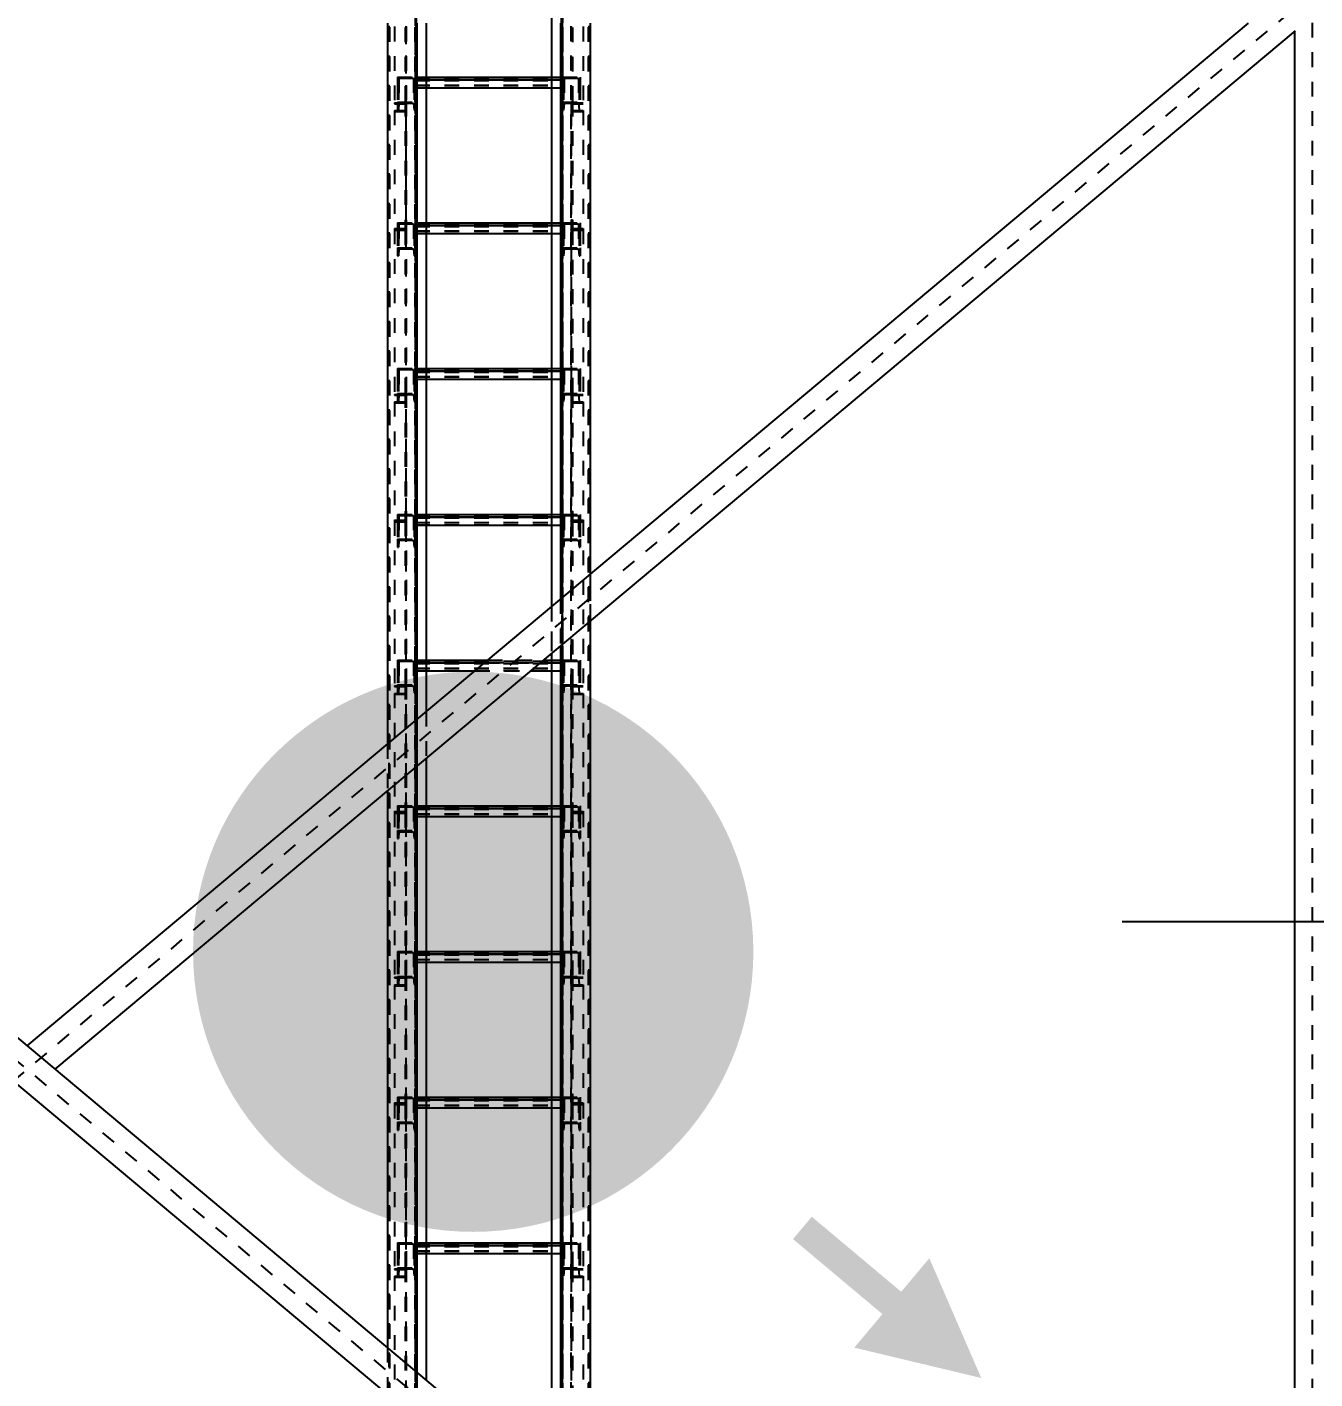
# Model space of a CAD drawing. Header units: millimetres. Extents: x 149919 to 150445, y 136651 to 136866.
# Drawn here: x 150384.83 to 150393.57, y 136699.07 to 136708.25 of the extents above; entities that cross this region are included whole.
import ezdxf

# ---------------------------------------------------------------- set-up
doc = ezdxf.new("R2010")
doc.units = ezdxf.units.MM
doc.header["$LTSCALE"] = 0.25
for name, pattern in [('CENTER', [50.8, 31.75, -6.35, 6.35, -6.35]), ('XKITLINE00', [0]), ('XKITLINE02', [4, 2, -2]), ('XKITLINE03', [6, 3, -1, 1, -1])]:
    doc.linetypes.add(name, pattern=pattern)
doc.layers.add('Parts', color=7, linetype='Continuous')
doc.styles.add('ROMANS', font='romans.shx')
doc.dimstyles.new('MD300', dxfattribs={"dimtxt": 2.5, "dimasz": 2.5, "dimexe": 1, "dimexo": 1, "dimgap": 0.5, "dimtad": 1, "dimdec": 1, "dimlfac": 50, "dimrnd": 0.5, "dimdsep": 46, "dimtxsty": 'ROMANS', "dimcen": 1, "dimclrd": 146, "dimclre": 146, "dimclrt": 30, "dimadec": 1, "dimazin": 2, "dimtfac": 1, "dimtdec": 1, "dimtmove": 0, "dimatfit": 1, "dimfxl": 1, "dimtolj": 1, "dimtzin": 0, "dimlwd": -1, "dimlwe": -1, "dimarcsym": 0})

# ---------------------------------------------------------------- blocks, each defined once
blk = doc.blocks.new('çatıı')
at = {"color": 1, "linetype": 'XKITLINE03'}
for p, q in [((24559, 4258.02), (24559, 5897.87)), ((24565, 5900.27), (24565, 4260.27)), ((24665, 4260.27), (24665, 5900.27)), ((24670.99, 4258.02), (24670.99, 5897.87)), ((24559, 5735.85), (24559, 5847.67)), ((24670.98, 5847.67), (24670.98, 5735.85)), ((24565, 5736.46), (24565, 5753.34)), ((24664.97, 5751.53), (24565, 5751.53)), ((24664.97, 5753.34), (24664.97, 5736.46)), ((24559, 5649.96), (24559, 5730.1)), ((24670.98, 5730.1), (24670.98, 5649.96)), ((24565, 5637.6), (24565, 5654.49)), ((24664.97, 5652.68), (24565, 5652.68)), ((24664.97, 5654.49), (24664.97, 5637.6)), ((24559, 5538.13), (24559, 5649.96)), ((24670.98, 5649.96), (24670.98, 5538.13)), ((24565, 5538.75), (24565, 5555.63)), ((24664.97, 5553.82), (24565, 5553.82)), ((24664.97, 5555.63), (24664.97, 5538.75)), ((24559, 5452.24), (24559, 5532.39)), ((24670.98, 5532.39), (24670.98, 5452.24)), ((24559, 5340.42), (24559, 5452.24)), ((24565, 5439.89), (24565, 5456.77)), ((24664.97, 5454.96), (24565, 5454.96)), ((24664.97, 5456.77), (24664.97, 5439.89)), ((24670.98, 5452.24), (24670.98, 5340.42)), ((24565, 5341.03), (24565, 5357.91)), ((24664.97, 5357.91), (24664.97, 5341.03)), ((24664.97, 5356.1), (24565, 5356.1)), ((24559, 5254.53), (24559, 5334.67)), ((24670.98, 5334.67), (24670.98, 5254.53)), ((24565, 5242.17), (24565, 5259.06)), ((24664.97, 5257.25), (24565, 5257.25)), ((24664.97, 5259.06), (24664.97, 5242.17)), ((24559, 5142.7), (24559, 5254.53)), ((24670.98, 5254.53), (24670.98, 5142.7)), ((24565, 5143.32), (24565, 5160.2)), ((24664.97, 5158.39), (24565, 5158.39)), ((24664.97, 5160.2), (24664.97, 5143.32)), ((24559, 5056.81), (24559, 5136.96)), ((24670.98, 5136.96), (24670.98, 5056.81)), ((24559, 4944.99), (24559, 5056.81)), ((24565, 5044.46), (24565, 5061.34)), ((24664.97, 5059.53), (24565, 5059.53)), ((24664.97, 5061.34), (24664.97, 5044.46)), ((24670.98, 5056.81), (24670.98, 4944.99)), ((24565, 4945.6), (24565, 4962.48)), ((24664.97, 4962.48), (24664.97, 4945.6)), ((24664.97, 4960.67), (24565, 4960.67)), ((24559, 4859.1), (24559, 4939.24)), ((24670.98, 4939.24), (24670.98, 4859.1))]:
    blk.add_line(p, q, dxfattribs=at)
at = {"color": 116, "linetype": 'XKITLINE02', "true_color": 0x136734}
for p, q in [((24565, 5898.21), (24565, 4257.26)), ((24565.85, 5898.21), (24565.85, 4257.47)), ((24664.15, 5900.07), (24664.15, 4257.47)), ((24665, 5900.27), (24665, 4257.26)), ((24657.5, 5897.39), (24657.5, 4260.15)), ((24547.15, 5888.14), (24547.15, 4258.3)), ((24547.68, 5887.3), (24547.68, 4257.8)), ((24564.91, 5887.3), (24564.92, 4257.8)), ((24565.45, 5888.14), (24565.45, 4258.3)), ((24566.3, 5888.14), (24566.3, 4320.34)), ((24664.54, 5888.14), (24664.54, 4187.82)), ((24665.07, 5887.3), (24665.07, 4186.75)), ((24682.31, 5887.3), (24682.31, 4203.68)), ((24682.84, 5888.14), (24682.84, 4205.79)), ((24683.69, 5888.14), (24683.69, 4204.83)), ((24551, 5847.67), (24551, 5735.36)), ((24558.2, 5847.18), (24558.2, 5730.94)), ((24559, 5847.67), (24559, 5730.94)), ((24670.98, 5847.67), (24670.98, 5730.94)), ((24671.78, 5847.18), (24671.78, 5730.94)), ((24678.98, 5847.67), (24678.98, 5735.36)), ((24553, 5753.34), (24553, 5736.46)), ((24553, 5753.34), (24553, 5747.91)), ((24553, 5753.34), (24565, 5753.34)), ((24554.06, 5752.65), (24553.68, 5747.91)), ((24554.06, 5752.65), (24554.06, 5735.77)), ((24554.06, 5752.65), (24563.93, 5752.65)), ((24563.93, 5752.65), (24563.93, 5735.77)), ((24563.93, 5752.65), (24564.32, 5747.91)), ((24565, 5753.34), (24565, 5736.46)), ((24565, 5753.34), (24565, 5747.91)), ((24565, 5753.34), (24572.5, 5753.34)), ((24565, 5753.34), (24565, 5746.1)), ((24565, 5752.49), (24664.97, 5752.49)), ((24565, 5751.53), (24572.5, 5751.53)), ((24565, 5751), (24664.97, 5751)), ((24657.5, 5753.34), (24664.97, 5753.34)), ((24657.5, 5751.53), (24664.97, 5751.53)), ((24664.97, 5753.34), (24664.97, 5746.1)), ((24664.97, 5753.34), (24664.97, 5747.91)), ((24664.97, 5753.34), (24676.98, 5753.34)), ((24664.97, 5753.34), (24664.97, 5736.46)), ((24666.04, 5752.65), (24665.66, 5747.91)), ((24666.04, 5752.65), (24675.91, 5752.65)), ((24666.04, 5752.65), (24666.04, 5735.77)), ((24675.91, 5752.65), (24676.3, 5747.91)), ((24675.91, 5752.65), (24675.91, 5735.77)), ((24676.98, 5753.34), (24676.98, 5747.91)), ((24676.98, 5753.34), (24676.98, 5735.85)), ((24553, 5747.91), (24553, 5731.02)), ((24553, 5747.91), (24553.68, 5747.91)), ((24553.68, 5747.91), (24553.68, 5731.02)), ((24564.32, 5747.91), (24564.32, 5731.02)), ((24564.32, 5747.91), (24565, 5747.91)), ((24565, 5747.91), (24565, 5731.02)), ((24565, 5747.91), (24664.97, 5747.91)), ((24565, 5747.8), (24664.97, 5747.8)), ((24565, 5746.2), (24664.97, 5746.2)), ((24565, 5746.1), (24572.5, 5746.1)), ((24657.5, 5746.1), (24664.97, 5746.1)), ((24664.97, 5747.91), (24665.66, 5747.91)), ((24664.97, 5747.91), (24664.97, 5731.02)), ((24665.66, 5747.91), (24665.66, 5731.02)), ((24676.3, 5747.91), (24676.98, 5747.91)), ((24676.3, 5747.91), (24676.3, 5731.02)), ((24676.98, 5747.91), (24676.98, 5731.02)), ((24551, 5735.85), (24551, 5735.36)), ((24551, 5735.85), (24559, 5735.85)), ((24551, 5735.36), (24558.2, 5735.36)), ((24553, 5736.46), (24553, 5731.02)), ((24553, 5736.46), (24565, 5736.46)), ((24554.06, 5735.77), (24553.68, 5731.02)), ((24554.06, 5735.77), (24563.93, 5735.77)), ((24558.2, 5736.69), (24558.2, 5650.62)), ((24558.2, 5736.69), (24559, 5736.69)), ((24558.2, 5735.36), (24558.2, 5730.94)), ((24559, 5736.69), (24559, 5649.96)), ((24559, 5735.85), (24559, 5730.94)), ((24563.93, 5735.77), (24564.32, 5731.02)), ((24565, 5736.46), (24565, 5731.02)), ((24664.97, 5736.46), (24664.97, 5731.02)), ((24664.97, 5736.46), (24676.98, 5736.46)), ((24666.04, 5735.77), (24665.66, 5731.02)), ((24666.04, 5735.77), (24675.91, 5735.77)), ((24670.98, 5736.69), (24670.98, 5730.1)), ((24670.98, 5736.69), (24671.78, 5736.69)), ((24670.98, 5736.69), (24670.98, 5649.96)), ((24670.98, 5735.85), (24678.98, 5735.85)), ((24671.78, 5736.69), (24671.78, 5730.76)), ((24671.78, 5736.69), (24671.78, 5650.62)), ((24671.78, 5735.36), (24678.98, 5735.36)), ((24675.91, 5735.77), (24676.3, 5731.02)), ((24551, 5730.76), (24551, 5649.96)), ((24551, 5730.76), (24558.2, 5730.76)), ((24551, 5730.1), (24559, 5730.1)), ((24553, 5731.02), (24553.68, 5731.02)), ((24558.2, 5730.94), (24559, 5730.94)), ((24564.32, 5731.02), (24565, 5731.02)), ((24664.97, 5731.02), (24665.66, 5731.02)), ((24670.98, 5730.94), (24671.78, 5730.94)), ((24670.98, 5730.1), (24678.98, 5730.1)), ((24671.78, 5730.76), (24678.98, 5730.76)), ((24676.3, 5731.02), (24676.98, 5731.02)), ((24678.98, 5730.76), (24678.98, 5730.1)), ((24678.98, 5730.76), (24678.98, 5649.96)), ((24551, 5650.62), (24558.2, 5650.62)), ((24551, 5650.62), (24551, 5649.96)), ((24553, 5654.49), (24553, 5637.6)), ((24553, 5654.49), (24553, 5649.05)), ((24553, 5654.49), (24565, 5654.49)), ((24554.06, 5653.79), (24553.68, 5649.05)), ((24554.06, 5653.79), (24554.06, 5636.91)), ((24554.06, 5653.79), (24563.93, 5653.79)), ((24558.2, 5656.54), (24559, 5656.54)), ((24558.2, 5656.54), (24558.2, 5650.62)), ((24559, 5656.54), (24559, 5649.96)), ((24563.93, 5653.79), (24563.93, 5636.91)), ((24563.93, 5653.79), (24564.32, 5649.05)), ((24565, 5654.49), (24565, 5637.6)), ((24565, 5654.49), (24565, 5649.05)), ((24565, 5654.49), (24572.5, 5654.49)), ((24565, 5654.49), (24565, 5647.24)), ((24565, 5653.63), (24664.97, 5653.63)), ((24565, 5652.68), (24572.5, 5652.68)), ((24565, 5652.15), (24664.97, 5652.15)), ((24657.5, 5654.49), (24664.97, 5654.49)), ((24657.5, 5652.68), (24664.97, 5652.68)), ((24664.97, 5654.49), (24664.97, 5649.05)), ((24664.97, 5654.49), (24676.98, 5654.49)), ((24664.97, 5654.49), (24664.97, 5637.6)), ((24664.97, 5654.49), (24664.97, 5647.24)), ((24666.04, 5653.79), (24665.66, 5649.05)), ((24666.04, 5653.79), (24675.91, 5653.79)), ((24666.04, 5653.79), (24666.04, 5636.91)), ((24670.98, 5656.54), (24671.78, 5656.54)), ((24671.78, 5650.62), (24678.98, 5650.62)), ((24675.91, 5653.79), (24676.3, 5649.05)), ((24675.91, 5653.79), (24675.91, 5636.91)), ((24676.98, 5654.49), (24676.98, 5649.05)), ((24676.98, 5654.49), (24676.98, 5637.6)), ((24551, 5649.96), (24559, 5649.96)), ((24551, 5649.96), (24551, 5537.64)), ((24551, 5649.96), (24559, 5649.96)), ((24551, 5649.47), (24558.2, 5649.47)), ((24553, 5649.05), (24553, 5632.17)), ((24553, 5649.05), (24553.68, 5649.05)), ((24553.68, 5649.05), (24553.68, 5632.17)), ((24558.2, 5649.47), (24558.2, 5533.22)), ((24558.2, 5645.05), (24559, 5645.05)), ((24559, 5649.96), (24559, 5533.22)), ((24564.32, 5649.05), (24564.32, 5632.17)), ((24564.32, 5649.05), (24565, 5649.05)), ((24565, 5649.05), (24565, 5632.17)), ((24565, 5649.05), (24664.97, 5649.05)), ((24565, 5648.95), (24664.97, 5648.95)), ((24565, 5647.34), (24664.97, 5647.34)), ((24565, 5647.24), (24572.5, 5647.24)), ((24657.5, 5647.24), (24664.97, 5647.24)), ((24664.97, 5649.05), (24665.66, 5649.05)), ((24664.97, 5649.05), (24664.97, 5632.17)), ((24665.66, 5649.05), (24665.66, 5632.17)), ((24670.98, 5649.96), (24678.98, 5649.96)), ((24670.98, 5649.96), (24670.98, 5533.22)), ((24670.98, 5649.96), (24678.98, 5649.96)), ((24670.98, 5645.05), (24671.78, 5645.05)), ((24671.78, 5649.47), (24671.78, 5645.05)), ((24671.78, 5649.47), (24678.98, 5649.47)), ((24671.78, 5649.47), (24671.78, 5533.22)), ((24676.3, 5649.05), (24676.98, 5649.05)), ((24676.3, 5649.05), (24676.3, 5632.17)), ((24676.98, 5649.05), (24676.98, 5632.17)), ((24678.98, 5649.96), (24678.98, 5649.47)), ((24678.98, 5649.96), (24678.98, 5537.64)), ((24553, 5637.6), (24553, 5632.17)), ((24553, 5637.6), (24565, 5637.6)), ((24553, 5632.17), (24553.68, 5632.17)), ((24554.06, 5636.91), (24553.68, 5632.17)), ((24554.06, 5636.91), (24563.93, 5636.91)), ((24563.93, 5636.91), (24564.32, 5632.17)), ((24564.32, 5632.17), (24565, 5632.17)), ((24565, 5637.6), (24565, 5632.17)), ((24664.97, 5637.6), (24664.97, 5632.17)), ((24664.97, 5637.6), (24676.98, 5637.6)), ((24664.97, 5632.17), (24665.66, 5632.17)), ((24666.04, 5636.91), (24665.66, 5632.17)), ((24666.04, 5636.91), (24675.91, 5636.91)), ((24670.98, 5637.6), (24670.98, 5538.13)), ((24675.91, 5636.91), (24676.3, 5632.17)), ((24676.3, 5632.17), (24676.98, 5632.17)), ((24676.98, 5637.6), (24676.98, 5632.17)), ((24553, 5555.63), (24553, 5538.75)), ((24553, 5555.63), (24553, 5550.19)), ((24553, 5555.63), (24565, 5555.63)), ((24553, 5550.19), (24553, 5533.31)), ((24553, 5550.19), (24553.68, 5550.19)), ((24554.06, 5554.94), (24553.68, 5550.19)), ((24553.68, 5550.19), (24553.68, 5533.31)), ((24554.06, 5554.94), (24554.06, 5538.05)), ((24554.06, 5554.94), (24563.93, 5554.94)), ((24563.93, 5554.94), (24563.93, 5538.05)), ((24563.93, 5554.94), (24564.32, 5550.19)), ((24564.32, 5550.19), (24564.32, 5533.31)), ((24564.32, 5550.19), (24565, 5550.19)), ((24565, 5555.63), (24565, 5538.75)), ((24565, 5555.63), (24565, 5550.19)), ((24565, 5555.63), (24572.5, 5555.63)), ((24565, 5555.63), (24565, 5548.38)), ((24565, 5554.78), (24664.97, 5554.78)), ((24565, 5553.82), (24572.5, 5553.82)), ((24565, 5553.29), (24664.97, 5553.29)), ((24565, 5550.19), (24565, 5533.31)), ((24565, 5550.19), (24664.97, 5550.19)), ((24565, 5550.09), (24664.97, 5550.09)), ((24657.5, 5555.63), (24664.97, 5555.63)), ((24657.5, 5553.82), (24664.97, 5553.82)), ((24664.97, 5555.63), (24664.97, 5548.38)), ((24664.97, 5555.63), (24664.97, 5550.19)), ((24664.97, 5555.63), (24676.98, 5555.63)), ((24664.97, 5555.63), (24664.97, 5538.75)), ((24664.97, 5550.19), (24665.66, 5550.19)), ((24664.97, 5550.19), (24664.97, 5533.31)), ((24666.04, 5554.94), (24665.66, 5550.19)), ((24665.66, 5550.19), (24665.66, 5533.31)), ((24666.04, 5554.94), (24675.91, 5554.94)), ((24666.04, 5554.94), (24666.04, 5538.05)), ((24675.91, 5554.94), (24676.3, 5550.19)), ((24675.91, 5554.94), (24675.91, 5538.05)), ((24676.3, 5550.19), (24676.98, 5550.19)), ((24676.3, 5550.19), (24676.3, 5533.31)), ((24676.98, 5555.63), (24676.98, 5550.19)), ((24676.98, 5555.63), (24676.98, 5538.13)), ((24676.98, 5550.19), (24676.98, 5533.31)), ((24565, 5548.48), (24664.97, 5548.48)), ((24565, 5548.38), (24572.5, 5548.38)), ((24657.5, 5548.38), (24664.97, 5548.38)), ((24551, 5538.13), (24551, 5537.64)), ((24551, 5538.13), (24559, 5538.13)), ((24551, 5537.64), (24558.2, 5537.64)), ((24551, 5533.05), (24551, 5452.24)), ((24551, 5533.05), (24558.2, 5533.05)), ((24551, 5532.39), (24559, 5532.39)), ((24553, 5538.75), (24553, 5533.31)), ((24553, 5538.75), (24565, 5538.75)), ((24553, 5533.31), (24553.68, 5533.31)), ((24554.06, 5538.05), (24553.68, 5533.31)), ((24554.06, 5538.05), (24563.93, 5538.05)), ((24558.2, 5538.97), (24558.2, 5452.9)), ((24558.2, 5538.97), (24559, 5538.97)), ((24558.2, 5537.64), (24558.2, 5533.22)), ((24558.2, 5533.22), (24559, 5533.22)), ((24559, 5538.97), (24559, 5452.24)), ((24559, 5538.13), (24559, 5533.22)), ((24563.93, 5538.05), (24564.32, 5533.31)), ((24564.32, 5533.31), (24565, 5533.31)), ((24565, 5538.75), (24565, 5533.31)), ((24664.97, 5538.75), (24664.97, 5533.31)), ((24664.97, 5538.75), (24676.98, 5538.75)), ((24664.97, 5533.31), (24665.66, 5533.31)), ((24666.04, 5538.05), (24665.66, 5533.31)), ((24666.04, 5538.05), (24675.91, 5538.05)), ((24670.98, 5538.97), (24670.98, 5532.39)), ((24670.98, 5538.97), (24671.78, 5538.97)), ((24670.98, 5538.97), (24670.98, 5452.24)), ((24670.98, 5538.13), (24678.98, 5538.13)), ((24670.98, 5533.22), (24671.78, 5533.22)), ((24670.98, 5532.39), (24678.98, 5532.39)), ((24671.78, 5538.97), (24671.78, 5533.05)), ((24671.78, 5538.97), (24671.78, 5452.9)), ((24671.78, 5537.64), (24678.98, 5537.64)), ((24671.78, 5533.05), (24678.98, 5533.05)), ((24675.91, 5538.05), (24676.3, 5533.31)), ((24676.3, 5533.31), (24676.98, 5533.31)), ((24678.98, 5533.05), (24678.98, 5532.39)), ((24678.98, 5533.05), (24678.98, 5452.24)), ((24558.2, 5458.83), (24559, 5458.83)), ((24558.2, 5458.83), (24558.2, 5452.9)), ((24559, 5458.83), (24559, 5452.24)), ((24670.98, 5458.83), (24671.78, 5458.83)), ((24551, 5452.9), (24558.2, 5452.9)), ((24551, 5452.9), (24551, 5452.24)), ((24551, 5452.24), (24559, 5452.24)), ((24551, 5452.24), (24551, 5339.93)), ((24551, 5452.24), (24559, 5452.24)), ((24551, 5451.75), (24558.2, 5451.75)), ((24553, 5456.77), (24553, 5439.89)), ((24553, 5456.77), (24553, 5451.33)), ((24553, 5456.77), (24565, 5456.77)), ((24553, 5451.33), (24553, 5434.45)), ((24553, 5451.33), (24553.68, 5451.33)), ((24554.06, 5456.08), (24553.68, 5451.33)), ((24553.68, 5451.33), (24553.68, 5434.45)), ((24554.06, 5456.08), (24554.06, 5439.2)), ((24554.06, 5456.08), (24563.93, 5456.08)), ((24558.2, 5451.75), (24558.2, 5335.51)), ((24559, 5452.24), (24559, 5335.51)), ((24563.93, 5456.08), (24563.93, 5439.2)), ((24563.93, 5456.08), (24564.32, 5451.33)), ((24564.32, 5451.33), (24564.32, 5434.45)), ((24564.32, 5451.33), (24565, 5451.33)), ((24565, 5456.77), (24565, 5439.89)), ((24565, 5456.77), (24565, 5451.33)), ((24565, 5456.77), (24572.5, 5456.77)), ((24565, 5456.77), (24565, 5449.53)), ((24565, 5455.92), (24664.97, 5455.92)), ((24565, 5454.96), (24572.5, 5454.96)), ((24565, 5454.43), (24664.97, 5454.43)), ((24565, 5451.33), (24565, 5434.45)), ((24565, 5451.33), (24664.97, 5451.33)), ((24565, 5451.23), (24664.97, 5451.23)), ((24565, 5449.63), (24664.97, 5449.63)), ((24565, 5449.53), (24572.5, 5449.53)), ((24657.5, 5456.77), (24664.97, 5456.77)), ((24657.5, 5454.96), (24664.97, 5454.96)), ((24657.5, 5449.53), (24664.97, 5449.53)), ((24664.97, 5456.77), (24664.97, 5451.33)), ((24664.97, 5456.77), (24676.98, 5456.77)), ((24664.97, 5456.77), (24664.97, 5439.89)), ((24664.97, 5456.77), (24664.97, 5449.53)), ((24664.97, 5451.33), (24665.66, 5451.33)), ((24664.97, 5451.33), (24664.97, 5434.45)), ((24666.04, 5456.08), (24665.66, 5451.33)), ((24665.66, 5451.33), (24665.66, 5434.45)), ((24666.04, 5456.08), (24675.91, 5456.08)), ((24666.04, 5456.08), (24666.04, 5439.2)), ((24670.98, 5452.24), (24678.98, 5452.24)), ((24670.98, 5452.24), (24670.98, 5447.33)), ((24670.98, 5452.24), (24678.98, 5452.24)), ((24670.98, 5452.24), (24670.98, 5335.51)), ((24671.78, 5452.9), (24678.98, 5452.9)), ((24671.78, 5451.75), (24671.78, 5447.33)), ((24671.78, 5451.75), (24678.98, 5451.75)), ((24671.78, 5451.75), (24671.78, 5335.51)), ((24675.91, 5456.08), (24676.3, 5451.33)), ((24675.91, 5456.08), (24675.91, 5439.2)), ((24676.3, 5451.33), (24676.98, 5451.33)), ((24676.3, 5451.33), (24676.3, 5434.45)), ((24676.98, 5456.77), (24676.98, 5451.33)), ((24676.98, 5456.77), (24676.98, 5439.89)), ((24676.98, 5451.33), (24676.98, 5434.45)), ((24678.98, 5452.24), (24678.98, 5451.75)), ((24678.98, 5452.24), (24678.98, 5339.93)), ((24553, 5439.89), (24553, 5434.45)), ((24553, 5439.89), (24565, 5439.89)), ((24554.06, 5439.2), (24553.68, 5434.45)), ((24554.06, 5439.2), (24563.93, 5439.2)), ((24558.2, 5447.33), (24559, 5447.33)), ((24563.93, 5439.2), (24564.32, 5434.45)), ((24565, 5439.89), (24565, 5434.45)), ((24664.97, 5439.89), (24664.97, 5434.45)), ((24664.97, 5439.89), (24676.98, 5439.89)), ((24666.04, 5439.2), (24665.66, 5434.45)), ((24666.04, 5439.2), (24675.91, 5439.2)), ((24670.98, 5447.33), (24671.78, 5447.33)), ((24675.91, 5439.2), (24676.3, 5434.45)), ((24676.98, 5439.89), (24676.98, 5434.45)), ((24553, 5434.45), (24553.68, 5434.45)), ((24564.32, 5434.45), (24565, 5434.45)), ((24664.97, 5434.45), (24665.66, 5434.45)), ((24676.3, 5434.45), (24676.98, 5434.45)), ((24683.69, 5415.93), (24683.69, 5384.16)), ((24657.5, 5394), (24657.5, 5362.22)), ((24663.69, 5399.19), (24663.69, 5367.41)), ((24553, 5357.91), (24553, 5341.03)), ((24553, 5357.91), (24553, 5352.48)), ((24553, 5357.91), (24565, 5357.91)), ((24554.06, 5357.22), (24553.68, 5352.48)), ((24554.06, 5357.22), (24554.06, 5340.34)), ((24554.06, 5357.22), (24563.93, 5357.22)), ((24563.93, 5357.22), (24563.93, 5340.34)), ((24563.93, 5357.22), (24564.32, 5352.48)), ((24565, 5357.91), (24565, 5341.03)), ((24565, 5357.91), (24565, 5352.48)), ((24565, 5357.91), (24572.5, 5357.91)), ((24565, 5357.91), (24565, 5350.67)), ((24565, 5357.06), (24664.97, 5357.06)), ((24614.4, 5357.91), (24652.35, 5357.91)), ((24657.5, 5357.91), (24664.97, 5357.91)), ((24664.97, 5357.91), (24664.97, 5350.67)), ((24664.97, 5357.91), (24664.97, 5352.48)), ((24664.97, 5357.91), (24676.98, 5357.91)), ((24664.97, 5357.91), (24664.97, 5341.03)), ((24666.04, 5357.22), (24665.66, 5352.48)), ((24666.04, 5357.22), (24675.91, 5357.22)), ((24666.04, 5357.22), (24666.04, 5340.34)), ((24675.91, 5357.22), (24676.3, 5352.48)), ((24675.91, 5357.22), (24675.91, 5340.34)), ((24676.98, 5357.91), (24676.98, 5352.48)), ((24676.98, 5357.91), (24676.98, 5340.42)), ((24553, 5352.48), (24553, 5335.59)), ((24553, 5352.48), (24553.68, 5352.48)), ((24553.68, 5352.48), (24553.68, 5335.59)), ((24564.32, 5352.48), (24564.32, 5335.59)), ((24564.32, 5352.48), (24565, 5352.48)), ((24565, 5356.1), (24572.5, 5356.1)), ((24565, 5355.57), (24664.97, 5355.57)), ((24565, 5352.48), (24565, 5335.59)), ((24565, 5352.48), (24664.97, 5352.48)), ((24565, 5352.37), (24664.97, 5352.37)), ((24565, 5350.77), (24664.97, 5350.77)), ((24565, 5350.67), (24572.5, 5350.67)), ((24605.75, 5350.67), (24643.69, 5350.67)), ((24612.24, 5356.1), (24650.19, 5356.1)), ((24657.5, 5356.1), (24664.97, 5356.1)), ((24657.5, 5350.67), (24664.97, 5350.67)), ((24664.97, 5352.48), (24665.66, 5352.48)), ((24664.97, 5352.48), (24664.97, 5335.59)), ((24665.66, 5352.48), (24665.66, 5335.59)), ((24676.3, 5352.48), (24676.98, 5352.48)), ((24676.3, 5352.48), (24676.3, 5335.59)), ((24676.98, 5352.48), (24676.98, 5335.59)), ((24551, 5340.42), (24551, 5339.93)), ((24551, 5340.42), (24559, 5340.42)), ((24551, 5339.93), (24558.2, 5339.93)), ((24553, 5341.03), (24553, 5335.59)), ((24553, 5341.03), (24565, 5341.03)), ((24554.06, 5340.34), (24553.68, 5335.59)), ((24554.06, 5340.34), (24563.93, 5340.34)), ((24558.2, 5341.26), (24558.2, 5255.19)), ((24558.2, 5341.26), (24559, 5341.26)), ((24558.2, 5339.93), (24558.2, 5335.51)), ((24559, 5341.26), (24559, 5254.53)), ((24559, 5340.42), (24559, 5335.51)), ((24563.93, 5340.34), (24564.32, 5335.59)), ((24565, 5341.03), (24565, 5335.59)), ((24664.97, 5341.03), (24664.97, 5335.59)), ((24664.97, 5341.03), (24676.98, 5341.03)), ((24666.04, 5340.34), (24665.66, 5335.59)), ((24666.04, 5340.34), (24675.91, 5340.34)), ((24670.98, 5341.26), (24670.98, 5334.67)), ((24670.98, 5341.26), (24671.78, 5341.26)), ((24670.98, 5341.26), (24670.98, 5254.53)), ((24670.98, 5340.42), (24678.98, 5340.42)), ((24671.78, 5341.26), (24671.78, 5335.33)), ((24671.78, 5341.26), (24671.78, 5255.19)), ((24671.78, 5339.93), (24678.98, 5339.93)), ((24675.91, 5340.34), (24676.3, 5335.59)), ((24551, 5335.33), (24551, 5254.53)), ((24551, 5335.33), (24558.2, 5335.33)), ((24551, 5334.67), (24559, 5334.67)), ((24553, 5335.59), (24553.68, 5335.59)), ((24558.2, 5335.51), (24559, 5335.51)), ((24564.32, 5335.59), (24565, 5335.59)), ((24664.97, 5335.59), (24665.66, 5335.59)), ((24670.98, 5335.51), (24671.78, 5335.51)), ((24670.98, 5334.67), (24678.98, 5334.67)), ((24671.78, 5335.33), (24678.98, 5335.33)), ((24676.3, 5335.59), (24676.98, 5335.59)), ((24678.98, 5335.33), (24678.98, 5334.67)), ((24678.98, 5335.33), (24678.98, 5254.53)), ((24572.5, 5322.83), (24572.5, 5291.05)), ((24566.3, 5317.64), (24566.3, 5285.86)), ((24546.3, 5300.89), (24546.3, 5269.11)), ((24553, 5259.06), (24553, 5242.17)), ((24553, 5259.06), (24553, 5253.62)), ((24553, 5259.06), (24565, 5259.06)), ((24554.06, 5258.36), (24553.68, 5253.62)), ((24554.06, 5258.36), (24554.06, 5241.48)), ((24554.06, 5258.36), (24563.93, 5258.36)), ((24558.2, 5261.11), (24559, 5261.11)), ((24558.2, 5261.11), (24558.2, 5255.19)), ((24559, 5261.11), (24559, 5254.53)), ((24563.93, 5258.36), (24563.93, 5241.48)), ((24563.93, 5258.36), (24564.32, 5253.62)), ((24565, 5259.06), (24572.5, 5259.06)), ((24565, 5259.06), (24565, 5251.81)), ((24565, 5259.06), (24565, 5242.17)), ((24565, 5259.06), (24565, 5253.62)), ((24565, 5258.2), (24664.97, 5258.2)), ((24565, 5257.25), (24572.5, 5257.25)), ((24565, 5256.72), (24664.97, 5256.72)), ((24657.5, 5259.06), (24664.97, 5259.06)), ((24657.5, 5257.25), (24664.97, 5257.25)), ((24664.97, 5259.06), (24664.97, 5253.62)), ((24664.97, 5259.06), (24676.98, 5259.06)), ((24664.97, 5259.06), (24664.97, 5242.17)), ((24664.97, 5259.06), (24664.97, 5251.81)), ((24666.04, 5258.36), (24665.66, 5253.62)), ((24666.04, 5258.36), (24675.91, 5258.36)), ((24666.04, 5258.36), (24666.04, 5241.48)), ((24670.98, 5261.11), (24671.78, 5261.11)), ((24675.91, 5258.36), (24676.3, 5253.62)), ((24675.91, 5258.36), (24675.91, 5241.48)), ((24676.98, 5259.06), (24676.98, 5253.62)), ((24676.98, 5259.06), (24676.98, 5242.17)), ((24551, 5255.19), (24558.2, 5255.19)), ((24551, 5255.19), (24551, 5254.53)), ((24551, 5254.53), (24551, 5142.21)), ((24551, 5254.53), (24559, 5254.53)), ((24551, 5254.53), (24559, 5254.53)), ((24551, 5254.04), (24558.2, 5254.04)), ((24553, 5253.62), (24553, 5236.74)), ((24553, 5253.62), (24553.68, 5253.62)), ((24553.68, 5253.62), (24553.68, 5236.74)), ((24558.2, 5254.04), (24558.2, 5137.79)), ((24558.2, 5249.62), (24559, 5249.62)), ((24559, 5254.53), (24559, 5137.79)), ((24564.32, 5253.62), (24564.32, 5236.74)), ((24564.32, 5253.62), (24565, 5253.62)), ((24565, 5253.62), (24664.97, 5253.62)), ((24565, 5253.62), (24565, 5236.74)), ((24565, 5253.52), (24664.97, 5253.52)), ((24565, 5251.91), (24664.97, 5251.91)), ((24565, 5251.81), (24572.5, 5251.81)), ((24657.5, 5251.81), (24664.97, 5251.81)), ((24664.97, 5253.62), (24665.66, 5253.62)), ((24664.97, 5253.62), (24664.97, 5236.74)), ((24665.66, 5253.62), (24665.66, 5236.74)), ((24670.98, 5254.53), (24678.98, 5254.53)), ((24670.98, 5254.53), (24670.98, 5137.79)), ((24670.98, 5254.53), (24678.98, 5254.53)), ((24670.98, 5249.62), (24671.78, 5249.62)), ((24671.78, 5255.19), (24678.98, 5255.19)), ((24671.78, 5254.04), (24671.78, 5249.62)), ((24671.78, 5254.04), (24678.98, 5254.04)), ((24671.78, 5254.04), (24671.78, 5137.79)), ((24676.3, 5253.62), (24676.98, 5253.62)), ((24676.3, 5253.62), (24676.3, 5236.74)), ((24676.98, 5253.62), (24676.98, 5236.74)), ((24678.98, 5254.53), (24678.98, 5254.04)), ((24678.98, 5254.53), (24678.98, 5142.21)), ((24553, 5242.17), (24553, 5236.74)), ((24553, 5242.17), (24565, 5242.17)), ((24554.06, 5241.48), (24553.68, 5236.74)), ((24554.06, 5241.48), (24563.93, 5241.48)), ((24563.93, 5241.48), (24564.32, 5236.74)), ((24565, 5242.17), (24565, 5236.74)), ((24664.97, 5242.17), (24664.97, 5236.74)), ((24664.97, 5242.17), (24676.98, 5242.17)), ((24666.04, 5241.48), (24665.66, 5236.74)), ((24666.04, 5241.48), (24675.91, 5241.48)), ((24670.98, 5242.17), (24670.98, 5142.7)), ((24675.91, 5241.48), (24676.3, 5236.74)), ((24676.98, 5242.17), (24676.98, 5236.74)), ((24553, 5236.74), (24553.68, 5236.74)), ((24564.32, 5236.74), (24565, 5236.74)), ((24664.97, 5236.74), (24665.66, 5236.74)), ((24676.3, 5236.74), (24676.98, 5236.74)), ((24553, 5160.2), (24553, 5143.32)), ((24553, 5160.2), (24553, 5154.76)), ((24553, 5160.2), (24565, 5160.2)), ((24553, 5154.76), (24553, 5137.88)), ((24553, 5154.76), (24553.68, 5154.76)), ((24554.06, 5159.51), (24553.68, 5154.76)), ((24553.68, 5154.76), (24553.68, 5137.88)), ((24554.06, 5159.51), (24554.06, 5142.62)), ((24554.06, 5159.51), (24563.93, 5159.51)), ((24563.93, 5159.51), (24563.93, 5142.62)), ((24563.93, 5159.51), (24564.32, 5154.76)), ((24564.32, 5154.76), (24564.32, 5137.88)), ((24564.32, 5154.76), (24565, 5154.76)), ((24565, 5160.2), (24572.5, 5160.2)), ((24565, 5160.2), (24565, 5152.95)), ((24565, 5160.2), (24565, 5143.32)), ((24565, 5160.2), (24565, 5154.76)), ((24565, 5159.35), (24664.97, 5159.35)), ((24565, 5158.39), (24572.5, 5158.39)), ((24565, 5157.86), (24664.97, 5157.86)), ((24565, 5154.76), (24664.97, 5154.76)), ((24565, 5154.76), (24565, 5137.88)), ((24657.5, 5160.2), (24664.97, 5160.2)), ((24657.5, 5158.39), (24664.97, 5158.39)), ((24664.97, 5160.2), (24664.97, 5152.95)), ((24664.97, 5160.2), (24664.97, 5154.76)), ((24664.97, 5160.2), (24676.98, 5160.2)), ((24664.97, 5160.2), (24664.97, 5143.32)), ((24664.97, 5154.76), (24665.66, 5154.76)), ((24664.97, 5154.76), (24664.97, 5137.88)), ((24666.04, 5159.51), (24665.66, 5154.76)), ((24665.66, 5154.76), (24665.66, 5137.88)), ((24666.04, 5159.51), (24675.91, 5159.51)), ((24666.04, 5159.51), (24666.04, 5142.62)), ((24675.91, 5159.51), (24676.3, 5154.76)), ((24675.91, 5159.51), (24675.91, 5142.62)), ((24676.3, 5154.76), (24676.98, 5154.76)), ((24676.3, 5154.76), (24676.3, 5137.88)), ((24676.98, 5160.2), (24676.98, 5154.76)), ((24676.98, 5160.2), (24676.98, 5142.7)), ((24676.98, 5154.76), (24676.98, 5137.88)), ((24565, 5154.66), (24664.97, 5154.66)), ((24565, 5153.05), (24664.97, 5153.05)), ((24565, 5152.95), (24572.5, 5152.95)), ((24657.5, 5152.95), (24664.97, 5152.95)), ((24551, 5142.7), (24551, 5142.21)), ((24551, 5142.7), (24559, 5142.7)), ((24551, 5142.21), (24558.2, 5142.21)), ((24551, 5137.62), (24551, 5056.81)), ((24551, 5137.62), (24558.2, 5137.62)), ((24551, 5136.96), (24559, 5136.96)), ((24553, 5143.32), (24553, 5137.88)), ((24553, 5143.32), (24565, 5143.32)), ((24553, 5137.88), (24553.68, 5137.88)), ((24554.06, 5142.62), (24553.68, 5137.88)), ((24554.06, 5142.62), (24563.93, 5142.62)), ((24558.2, 5143.54), (24558.2, 5057.47)), ((24558.2, 5143.54), (24559, 5143.54)), ((24558.2, 5142.21), (24558.2, 5137.79)), ((24558.2, 5137.79), (24559, 5137.79)), ((24559, 5143.54), (24559, 5056.81)), ((24559, 5142.7), (24559, 5137.79)), ((24563.93, 5142.62), (24564.32, 5137.88)), ((24564.32, 5137.88), (24565, 5137.88)), ((24565, 5143.32), (24565, 5137.88)), ((24664.97, 5143.32), (24664.97, 5137.88)), ((24664.97, 5143.32), (24676.98, 5143.32)), ((24664.97, 5137.88), (24665.66, 5137.88)), ((24666.04, 5142.62), (24665.66, 5137.88)), ((24666.04, 5142.62), (24675.91, 5142.62)), ((24670.98, 5143.54), (24670.98, 5136.96)), ((24670.98, 5143.54), (24671.78, 5143.54)), ((24670.98, 5143.54), (24670.98, 5056.81)), ((24670.98, 5142.7), (24678.98, 5142.7)), ((24670.98, 5137.79), (24671.78, 5137.79)), ((24670.98, 5136.96), (24678.98, 5136.96)), ((24671.78, 5143.54), (24671.78, 5137.62)), ((24671.78, 5143.54), (24671.78, 5057.47)), ((24671.78, 5142.21), (24678.98, 5142.21)), ((24671.78, 5137.62), (24678.98, 5137.62)), ((24675.91, 5142.62), (24676.3, 5137.88)), ((24676.3, 5137.88), (24676.98, 5137.88)), ((24678.98, 5137.62), (24678.98, 5136.96)), ((24678.98, 5137.62), (24678.98, 5056.81)), ((24558.2, 5063.4), (24559, 5063.4)), ((24558.2, 5063.4), (24558.2, 5057.47)), ((24559, 5063.4), (24559, 5056.81)), ((24670.98, 5063.4), (24671.78, 5063.4)), ((24551, 5057.47), (24558.2, 5057.47)), ((24551, 5057.47), (24551, 5056.81)), ((24551, 5056.81), (24559, 5056.81)), ((24551, 5056.81), (24551, 4944.5)), ((24551, 5056.81), (24559, 5056.81)), ((24551, 5056.32), (24558.2, 5056.32)), ((24553, 5061.34), (24553, 5044.46)), ((24553, 5061.34), (24553, 5055.9)), ((24553, 5061.34), (24565, 5061.34)), ((24553, 5055.9), (24553, 5039.02)), ((24553, 5055.9), (24553.68, 5055.9)), ((24554.06, 5060.65), (24553.68, 5055.9)), ((24553.68, 5055.9), (24553.68, 5039.02)), ((24554.06, 5060.65), (24554.06, 5043.77)), ((24554.06, 5060.65), (24563.93, 5060.65)), ((24558.2, 5056.32), (24558.2, 4940.08)), ((24559, 5056.81), (24559, 4940.08)), ((24563.93, 5060.65), (24563.93, 5043.77)), ((24563.93, 5060.65), (24564.32, 5055.9)), ((24564.32, 5055.9), (24564.32, 5039.02)), ((24564.32, 5055.9), (24565, 5055.9)), ((24565, 5061.34), (24572.5, 5061.34)), ((24565, 5061.34), (24565, 5054.1)), ((24565, 5061.34), (24565, 5044.46)), ((24565, 5061.34), (24565, 5055.9)), ((24565, 5060.49), (24664.97, 5060.49)), ((24565, 5059.53), (24572.5, 5059.53)), ((24565, 5059), (24664.97, 5059)), ((24565, 5055.9), (24664.97, 5055.9)), ((24565, 5055.9), (24565, 5039.02)), ((24565, 5055.8), (24664.97, 5055.8)), ((24565, 5054.2), (24664.97, 5054.2)), ((24565, 5054.1), (24572.5, 5054.1)), ((24657.5, 5061.34), (24664.97, 5061.34)), ((24657.5, 5059.53), (24664.97, 5059.53)), ((24657.5, 5054.1), (24664.97, 5054.1)), ((24664.97, 5061.34), (24664.97, 5055.9)), ((24664.97, 5061.34), (24676.98, 5061.34)), ((24664.97, 5061.34), (24664.97, 5044.46)), ((24664.97, 5061.34), (24664.97, 5054.1)), ((24664.97, 5055.9), (24665.66, 5055.9)), ((24664.97, 5055.9), (24664.97, 5039.02)), ((24666.04, 5060.65), (24665.66, 5055.9)), ((24665.66, 5055.9), (24665.66, 5039.02)), ((24666.04, 5060.65), (24675.91, 5060.65)), ((24666.04, 5060.65), (24666.04, 5043.77)), ((24670.98, 5056.81), (24678.98, 5056.81)), ((24670.98, 5056.81), (24670.98, 4940.08)), ((24670.98, 5056.81), (24678.98, 5056.81)), ((24671.78, 5057.47), (24678.98, 5057.47)), ((24671.78, 5056.32), (24671.78, 5051.9)), ((24671.78, 5056.32), (24678.98, 5056.32)), ((24671.78, 5056.32), (24671.78, 4940.08)), ((24675.91, 5060.65), (24676.3, 5055.9)), ((24675.91, 5060.65), (24675.91, 5043.77)), ((24676.3, 5055.9), (24676.98, 5055.9)), ((24676.3, 5055.9), (24676.3, 5039.02)), ((24676.98, 5061.34), (24676.98, 5055.9)), ((24676.98, 5061.34), (24676.98, 5044.46)), ((24676.98, 5055.9), (24676.98, 5039.02)), ((24678.98, 5056.81), (24678.98, 5056.32)), ((24678.98, 5056.81), (24678.98, 4944.5)), ((24558.2, 5051.9), (24559, 5051.9)), ((24670.98, 5051.9), (24671.78, 5051.9)), ((24553, 5044.46), (24553, 5039.02)), ((24553, 5044.46), (24565, 5044.46)), ((24553, 5039.02), (24553.68, 5039.02)), ((24554.06, 5043.77), (24553.68, 5039.02)), ((24554.06, 5043.77), (24563.93, 5043.77)), ((24563.93, 5043.77), (24564.32, 5039.02)), ((24564.32, 5039.02), (24565, 5039.02)), ((24565, 5044.46), (24565, 5039.02)), ((24664.97, 5044.46), (24664.97, 5039.02)), ((24664.97, 5044.46), (24676.98, 5044.46)), ((24664.97, 5039.02), (24665.66, 5039.02)), ((24666.04, 5043.77), (24665.66, 5039.02)), ((24666.04, 5043.77), (24675.91, 5043.77)), ((24670.98, 5044.46), (24670.98, 4944.99)), ((24675.91, 5043.77), (24676.3, 5039.02)), ((24676.3, 5039.02), (24676.98, 5039.02)), ((24676.98, 5044.46), (24676.98, 5039.02)), ((24553, 4962.48), (24553, 4945.6)), ((24553, 4962.48), (24553, 4957.05)), ((24553, 4962.48), (24565, 4962.48)), ((24565, 4962.48), (24565, 4945.6)), ((24565, 4962.48), (24565, 4957.05)), ((24565, 4962.48), (24572.5, 4962.48)), ((24565, 4962.48), (24565, 4955.24)), ((24657.5, 4962.48), (24664.97, 4962.48)), ((24664.97, 4962.48), (24664.97, 4955.24)), ((24664.97, 4962.48), (24664.97, 4957.05)), ((24664.97, 4962.48), (24676.98, 4962.48)), ((24664.97, 4962.48), (24664.97, 4945.6)), ((24676.98, 4962.48), (24676.98, 4957.05)), ((24676.98, 4962.48), (24676.98, 4944.99)), ((24553, 4957.05), (24553, 4940.16)), ((24553, 4957.05), (24553.68, 4957.05)), ((24554.06, 4961.79), (24553.68, 4957.05)), ((24553.68, 4957.05), (24553.68, 4940.16)), ((24554.06, 4961.79), (24554.06, 4944.91)), ((24554.06, 4961.79), (24563.93, 4961.79)), ((24563.93, 4961.79), (24563.93, 4944.91)), ((24563.93, 4961.79), (24564.32, 4957.05)), ((24564.32, 4957.05), (24564.32, 4940.16)), ((24564.32, 4957.05), (24565, 4957.05)), ((24565, 4961.63), (24664.97, 4961.63)), ((24565, 4960.67), (24572.5, 4960.67)), ((24565, 4960.14), (24664.97, 4960.14)), ((24565, 4957.05), (24565, 4940.16)), ((24565, 4957.05), (24664.97, 4957.05)), ((24565, 4956.94), (24664.97, 4956.94)), ((24565, 4955.34), (24664.97, 4955.34)), ((24565, 4955.24), (24572.5, 4955.24)), ((24657.5, 4960.67), (24664.97, 4960.67)), ((24657.5, 4955.24), (24664.97, 4955.24)), ((24664.97, 4957.05), (24665.66, 4957.05)), ((24664.97, 4957.05), (24664.97, 4940.16)), ((24666.04, 4961.79), (24665.66, 4957.05)), ((24665.66, 4957.05), (24665.66, 4940.16)), ((24666.04, 4961.79), (24675.91, 4961.79)), ((24666.04, 4961.79), (24666.04, 4944.91)), ((24675.91, 4961.79), (24676.3, 4957.05)), ((24675.91, 4961.79), (24675.91, 4944.91)), ((24676.3, 4957.05), (24676.98, 4957.05)), ((24676.3, 4957.05), (24676.3, 4940.16)), ((24676.98, 4957.05), (24676.98, 4940.16)), ((24551, 4944.99), (24551, 4944.5)), ((24551, 4944.99), (24559, 4944.99)), ((24551, 4944.5), (24558.2, 4944.5)), ((24553, 4945.6), (24553, 4940.16)), ((24553, 4945.6), (24565, 4945.6)), ((24554.06, 4944.91), (24553.68, 4940.16)), ((24554.06, 4944.91), (24563.93, 4944.91)), ((24558.2, 4945.83), (24558.2, 4859.76)), ((24558.2, 4945.83), (24559, 4945.83)), ((24558.2, 4944.5), (24558.2, 4940.08)), ((24559, 4945.83), (24559, 4859.1)), ((24559, 4944.99), (24559, 4940.08)), ((24563.93, 4944.91), (24564.32, 4940.16)), ((24565, 4945.6), (24565, 4940.16)), ((24664.97, 4945.6), (24664.97, 4940.16)), ((24664.97, 4945.6), (24676.98, 4945.6)), ((24666.04, 4944.91), (24665.66, 4940.16)), ((24666.04, 4944.91), (24675.91, 4944.91)), ((24670.98, 4945.83), (24670.98, 4939.24)), ((24670.98, 4945.83), (24671.78, 4945.83)), ((24670.98, 4945.83), (24670.98, 4859.1)), ((24670.98, 4944.99), (24678.98, 4944.99)), ((24671.78, 4945.83), (24671.78, 4939.9)), ((24671.78, 4945.83), (24671.78, 4859.76)), ((24671.78, 4944.5), (24678.98, 4944.5)), ((24675.91, 4944.91), (24676.3, 4940.16)), ((24551, 4939.9), (24551, 4859.1)), ((24551, 4939.9), (24558.2, 4939.9)), ((24551, 4939.24), (24559, 4939.24)), ((24553, 4940.16), (24553.68, 4940.16)), ((24558.2, 4940.08), (24559, 4940.08)), ((24564.32, 4940.16), (24565, 4940.16)), ((24664.97, 4940.16), (24665.66, 4940.16)), ((24670.98, 4940.08), (24671.78, 4940.08)), ((24670.98, 4939.24), (24678.98, 4939.24)), ((24671.78, 4939.9), (24678.98, 4939.9)), ((24676.3, 4940.16), (24676.98, 4940.16)), ((24678.98, 4939.9), (24678.98, 4939.24)), ((24678.98, 4939.9), (24678.98, 4859.1)), ((24546.3, 4891.44), (24546.3, 4859.66)), ((24566.3, 4874.69), (24566.3, 4842.91))]:
    blk.add_line(p, q, dxfattribs=at)
at = {"color": 8, "linetype": 'CENTER'}
for p, q in [((25173.61, 5810.27), (23430, 4350.27)), ((25173.61, 4350.27), (23430, 5810.27)), ((25173.61, 5810.27), (25173.61, 4350.27))]:
    blk.add_line(p, q, dxfattribs=at)
at = {"color": 8, "linetype": 'XKITLINE00'}
for p, q in [((24301.8, 5096.16), (25130.39, 5789.97)), ((24320.78, 5080.27), (25162.14, 5784.79)), ((25161.43, 5784.19), (25161.43, 4376.36)), ((23506.2, 5762.36), (25161.49, 4376.31)), ((23506.2, 5730.58), (25130.69, 4370.33))]:
    blk.add_line(p, q, dxfattribs=at)
at = {"color": 7, "linetype": 'XKITLINE00'}
for p, q in [((24546.3, 5789.97), (24546.3, 5300.89)), ((24566.3, 5789.97), (24566.3, 5317.64)), ((24572.5, 5789.97), (24572.5, 5322.83)), ((24657.5, 5789.97), (24657.5, 5394)), ((24663.69, 5789.97), (24663.69, 5399.19)), ((24683.69, 5789.97), (24683.69, 5415.93)), ((24572.5, 5753.34), (24657.5, 5753.34)), ((24572.5, 5751.53), (24657.5, 5751.53)), ((24572.5, 5746.1), (24657.5, 5746.1)), ((24572.5, 5654.49), (24657.5, 5654.49)), ((24572.5, 5652.68), (24657.5, 5652.68)), ((24572.5, 5647.24), (24657.5, 5647.24)), ((24572.5, 5555.63), (24657.5, 5555.63)), ((24572.5, 5553.82), (24657.5, 5553.82)), ((24572.5, 5548.38), (24657.5, 5548.38)), ((24572.5, 5456.77), (24657.5, 5456.77)), ((24572.5, 5454.96), (24657.5, 5454.96)), ((24572.5, 5449.53), (24657.5, 5449.53)), ((24683.69, 5384.16), (24683.69, 4776.39)), ((24663.69, 5367.41), (24663.69, 4793.14)), ((24572.5, 5357.91), (24614.4, 5357.91)), ((24652.35, 5357.91), (24657.5, 5357.91)), ((24657.5, 5362.22), (24657.5, 4798.33)), ((24572.5, 5356.1), (24612.24, 5356.1)), ((24572.5, 5350.67), (24605.75, 5350.67)), ((24643.69, 5350.67), (24657.5, 5350.67)), ((24650.19, 5356.1), (24657.5, 5356.1)), ((24566.3, 5285.86), (24566.3, 4874.69)), ((24572.5, 5291.05), (24572.5, 4869.5)), ((24546.3, 5269.11), (24546.3, 4891.44)), ((24572.5, 5259.06), (24657.5, 5259.06)), ((24572.5, 5257.25), (24657.5, 5257.25)), ((24572.5, 5251.81), (24657.5, 5251.81)), ((24572.5, 5160.2), (24657.5, 5160.2)), ((24572.5, 5158.39), (24657.5, 5158.39)), ((24572.5, 5152.95), (24657.5, 5152.95)), ((24572.5, 5061.34), (24657.5, 5061.34)), ((24572.5, 5059.53), (24657.5, 5059.53)), ((24572.5, 5054.1), (24657.5, 5054.1)), ((24572.5, 4962.48), (24657.5, 4962.48)), ((24572.5, 4960.67), (24657.5, 4960.67)), ((24572.5, 4955.24), (24657.5, 4955.24))]:
    blk.add_line(p, q, dxfattribs=at)
at = {"color": 1, "linetype": 'XKITLINE00'}
for centre in [(24565, 5753.34), (24565, 5751.53), (24664.97, 5751.53), (24664.97, 5753.34), (24559, 5735.85), (24565, 5736.46), (24664.97, 5736.46), (24670.98, 5735.85), (24559, 5730.1), (24670.98, 5730.1), (24559, 5649.96), (24559, 5649.96), (24565, 5654.49), (24565, 5652.68), (24664.97, 5654.49), (24664.97, 5652.68), (24670.98, 5649.96), (24670.98, 5649.96), (24565, 5637.6), (24664.97, 5637.6), (24565, 5555.63), (24565, 5553.82), (24664.97, 5553.82), (24664.97, 5555.63), (24559, 5538.13), (24559, 5532.39), (24565, 5538.75), (24664.97, 5538.75), (24670.98, 5538.13), (24670.98, 5532.39), (24559, 5452.24), (24559, 5452.24), (24565, 5456.77), (24565, 5454.96), (24664.97, 5456.77), (24664.97, 5454.96), (24670.98, 5452.24), (24670.98, 5452.24), (24565, 5439.89), (24664.97, 5439.89), (24565, 5357.91), (24664.97, 5357.91), (24565, 5356.1), (24664.97, 5356.1), (24559, 5340.42), (24565, 5341.03), (24664.97, 5341.03), (24670.98, 5340.42), (24559, 5334.67), (24670.98, 5334.67), (24565, 5259.06), (24565, 5257.25), (24664.97, 5259.06), (24664.97, 5257.25), (24559, 5254.53), (24559, 5254.53), (24670.98, 5254.53), (24670.98, 5254.53), (24565, 5242.17), (24664.97, 5242.17), (24565, 5160.2), (24565, 5158.39), (24664.97, 5158.39), (24664.97, 5160.2), (24559, 5142.7), (24559, 5136.96), (24565, 5143.32), (24664.97, 5143.32), (24670.98, 5142.7), (24670.98, 5136.96), (24559, 5056.81), (24559, 5056.81), (24565, 5061.34), (24565, 5059.53), (24664.97, 5061.34), (24664.97, 5059.53), (24670.98, 5056.81), (24670.98, 5056.81), (24565, 5044.46), (24664.97, 5044.46), (24565, 4962.48), (24664.97, 4962.48), (24565, 4960.67), (24664.97, 4960.67), (24559, 4944.99), (24565, 4945.6), (24664.97, 4945.6), (24670.98, 4944.99), (24559, 4939.24), (24670.98, 4939.24)]:
    blk.add_circle(centre, 0.05, dxfattribs=at)
blk = doc.blocks.new('ANTENNA')
at = {"layer": 'Parts'}
h = blk.add_hatch(color=254, dxfattribs=at)
edge = h.paths.add_edge_path(flags=0)
edge.add_arc((162198.8, 127730.35), 190.04, 0, 360)
at = {"layer": 'Parts', "true_color": 0xf26722}
h = blk.add_hatch(color=30, dxfattribs=at)
edge = h.paths.add_edge_path(flags=0)
edge.add_arc((162198.8, 127730.35), 190.04, 0, 360)
at = {"layer": 'Parts'}
h = blk.add_hatch(color=256, dxfattribs=at)
edge = h.paths.add_edge_path(flags=0)
edge.add_line((162198.8, 127730.35), (162325.72, 127857.26))
edge.add_arc((162198.8, 127730.35), 179.49, 45, 135)
edge.add_line((162071.89, 127857.26), (162198.8, 127730.35))
edge.add_line((162198.8, 127730.35), (162071.89, 127603.43))
edge.add_arc((162198.8, 127730.35), 179.49, 225, 315)
edge.add_line((162325.72, 127603.43), (162198.8, 127730.35))
h = blk.add_hatch(color=256, dxfattribs=at)
edge = h.paths.add_edge_path(flags=0)
edge.add_line((162198.8, 127730.35), (162325.72, 127857.26))
edge.add_arc((162198.8, 127730.35), 179.49, 45, 135)
edge.add_line((162071.89, 127857.26), (162198.8, 127730.35))
edge.add_line((162198.8, 127730.35), (162071.89, 127603.43))
edge.add_arc((162198.8, 127730.35), 179.49, 225, 315)
edge.add_line((162325.72, 127603.43), (162198.8, 127730.35))
for points in [[(162428.46, 127550.56), (162489.12, 127499.66), (162476.39, 127484.5), (162415.73, 127535.4)], [(162428.46, 127550.56), (162489.12, 127499.66), (162476.39, 127484.5), (162415.73, 127535.4)], [(162482.75, 127492.08), (162508.2, 127522.41), (162543.41, 127441.18), (162457.31, 127461.75)], [(162482.75, 127492.08), (162508.2, 127522.41), (162543.41, 127441.18), (162457.31, 127461.75)]]:
    blk.add_hatch(color=256, dxfattribs=at).paths.add_polyline_path(points, flags=0)
blk = doc.blocks.new('*D13')
at = {"color": 146, "transparency": 16777216}
for p, q in [((150392.2596, 136736.1776), (150399.081, 136736.1776)), ((150398.081, 136733.6776), (150398.081, 136704.6776)), ((150392.2596, 136702.1776), (150399.081, 136702.1776))]:
    blk.add_line(p, q, dxfattribs=at)
for points in [[(150397.6644, 136733.6776), (150398.4977, 136733.6776), (150398.081, 136736.1776)], [(150397.6644, 136704.6776), (150398.4977, 136704.6776), (150398.081, 136702.1776)]]:
    blk.add_solid(points, dxfattribs=at)
at = {"layer": 'DEFPOINTS', "color": 0, "transparency": 16777216}
for p in [(150391.2596, 136736.1776), (150391.2596, 136702.1776), (150398.081, 136702.1776)]:
    blk.add_point(p, dxfattribs=at)
at = {"color": 1, "transparency": 16777216, "insert": (150396.331, 136719.1776), "char_height": 2.5, "attachment_point": 5, "rotation": 90, "style": 'ROMANS'}
blk.add_mtext('\\A1;34', dxfattribs=at)

msp = doc.modelspace()

# ---------------------------------------------------------------- block references
at = {"xscale": 0.009999943142843078, "yscale": 0.009999943142843078, "zscale": 0.009999943142843078}
for name, p in [('çatıı', (150141.8141, 136650.3731)), ('ANTENNA', (148765.8783, 135424.6768))]:
    msp.add_blockref(name, p, dxfattribs=at)

# ---------------------------------------------------------------- dimensions: what is measured, and where the dimension line sits
dim = msp.add_aligned_dim(p1=(150391.2596, 136736.1776), p2=(150391.2596, 136702.1776), distance=6.8214, dimstyle='MD300', override={"dimdec": 2, "dimlfac": 1, "dimrnd": 0.05, "dimclrt": 1})
dim.commit()
dim.dimension.update_dxf_attribs({"geometry": '*D13', "text_midpoint": (150396.331, 136719.1776)})

doc.saveas('drawing.dxf')
